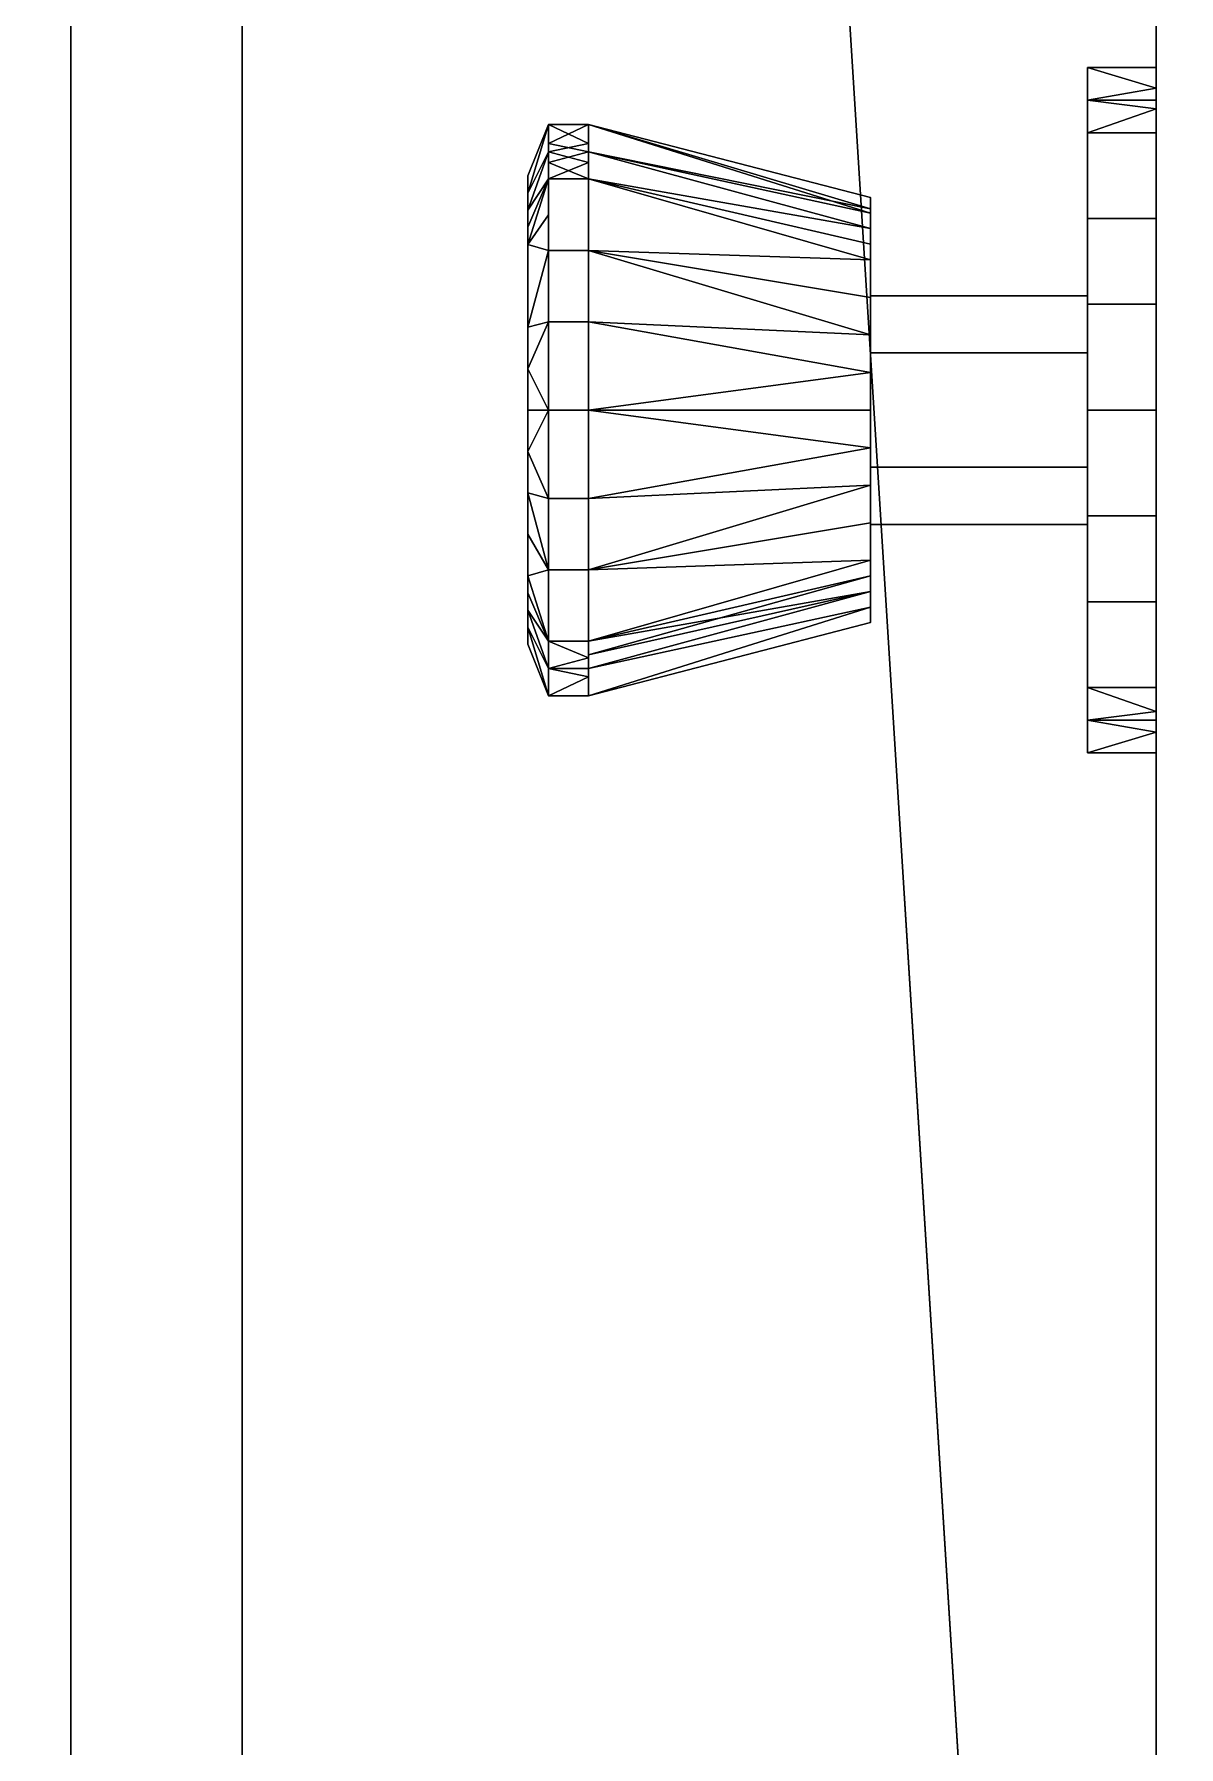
# Model space of a CAD drawing. Header units: millimetres. Extents: x -58504 to -31854, y -45142 to -12667.
# Drawn here: x -39832 to -39731.8, y -25508.9 to -25359 of the extents above; entities that cross this region are included whole.
import ezdxf

# ---------------------------------------------------------------- set-up
doc = ezdxf.new("R2010")
doc.units = ezdxf.units.MM
for name, color, linetype, lineweight in [('Doors', 7, 'Continuous', 9), ('Floors', 7, 'Continuous', 9), ('Frame_Mullion', 7, 'Continuous', 9), ('Walls', 7, 'Continuous', 9), ('五金器具', 7, 'Continuous', 9)]:
    doc.layers.add(name, color=color, linetype=linetype, lineweight=lineweight)

# ---------------------------------------------------------------- blocks, each defined once
blk = doc.blocks.new('雙開-矩形- _1_ - 180 x 210 cm-433646-_3D_')
at = {"layer": 'Frame_Mullion', "color": 8}
mesh = blk.add_polyface(dxfattribs=at)
corners = [(900, 60, 2100), (-900, 60, 2100), (-900, -60, 2100), (900, -60, 2100)]
mesh.append_faces([[corners[k] for k in face] for face in [(0, 1, 2, 3)]], dxfattribs={"color": 8})
mesh = blk.add_polyface(dxfattribs=at)
corners = [(850, 20, 2050), (-850, 20, 2050), (-850, 60, 2050), (850, 60, 2050)]
mesh.append_faces([[corners[k] for k in face] for face in [(0, 1, 2, 3)]], dxfattribs={"color": 8})
mesh = blk.add_polyface(dxfattribs=at)
corners = [(850, 20), (830, 20), (830, 20, 2030), (-830, 20, 2030), (-830, 20), (-850, 20), (-850, 20, 2050), (850, 20, 2050)]
mesh.append_faces([[corners[k] for k in face] for face in [(2, 3, 6, 7)]], dxfattribs={"vtx1": -1, "vtx3": -1, "color": 8})
mesh.append_faces([[corners[k] for k in face] for face in [(0, 1, 2, 7)]], dxfattribs={"vtx2": -1, "color": 8})
mesh.append_faces([[corners[k] for k in face] for face in [(3, 4, 5, 6)]], dxfattribs={"vtx3": -1, "color": 8})
mesh = blk.add_polyface(dxfattribs=at)
corners = [(830, -60, 2030), (-830, -60, 2030), (-830, 20, 2030), (830, 20, 2030)]
mesh.append_faces([[corners[k] for k in face] for face in [(0, 1, 2, 3)]], dxfattribs={"color": 8})
mesh = blk.add_polyface(dxfattribs=at)
corners = [(830, -60), (900, -60), (900, -60, 2100), (-900, -60, 2100), (-900, -60), (-830, -60), (-830, -60, 2030), (830, -60, 2030)]
mesh.append_faces([[corners[k] for k in face] for face in [(6, 7, 2, 3)]], dxfattribs={"vtx1": -1, "vtx3": -1, "color": 8})
mesh.append_faces([[corners[k] for k in face] for face in [(4, 5, 6, 3)]], dxfattribs={"vtx2": -1, "color": 8})
mesh.append_faces([[corners[k] for k in face] for face in [(7, 0, 1, 2)]], dxfattribs={"vtx3": -1, "color": 8})
at = {"layer": '五金器具'}
mesh = blk.add_polyface(dxfattribs=at)
corners = [(-45, 14, 1000), (-50.73, 14, 982.37), (-65.73, 14, 971.47), (-84.27, 14, 971.47), (-99.27, 14, 982.37), (-105, 14, 1000), (-105, 20, 1000), (-99.27, 20, 982.37), (-84.27, 20, 971.47), (-65.73, 20, 971.47), (-50.73, 20, 982.37), (-45, 20, 1000), (-91.77, 14, 976.92), (-91.77, 20, 976.92), (-102.14, 20, 991.18), (-102.14, 14, 991.18), (-75, 14, 971.47), (-75, 20, 971.47), (-48.63, 20, 988.82), (-47.86, 14, 991.18), (-58.23, 20, 976.92), (-58.23, 14, 976.92), (-46.82, 20, 994.41)]
mesh.append_faces([[corners[k] for k in face] for face in [(1, 18, 19), (19, 22, 0), (18, 1, 10)]], dxfattribs={"vtx0": -1, "vtx1": -1})
mesh.append_faces([[corners[k] for k in face] for face in [(19, 18, 22)]], dxfattribs={"vtx0": -1, "vtx2": -1})
mesh.append_faces([[corners[k] for k in face] for face in [(6, 14, 15, 5)]], dxfattribs={"vtx1": -1})
mesh.append_faces([[corners[k] for k in face] for face in [(12, 4, 7, 13), (13, 8, 3, 12), (4, 15, 14, 7), (16, 3, 8, 17), (2, 16, 17, 9), (21, 2, 9, 20), (1, 21, 20, 10)]], dxfattribs={"vtx1": -1, "vtx3": -1})
mesh.append_faces([[corners[k] for k in face] for face in [(22, 11, 0)]], dxfattribs={"vtx2": -1})
mesh = blk.add_polyface(dxfattribs=at)
corners = [(-105, 14, 1000), (-99.27, 14, 1017.63), (-84.27, 14, 1028.53), (-65.73, 14, 1028.53), (-50.73, 14, 1017.63), (-45, 14, 1000), (-45, 20, 1000), (-50.73, 20, 1017.63), (-65.73, 20, 1028.53), (-84.27, 20, 1028.53), (-99.27, 20, 1017.63), (-105, 20, 1000), (-58.23, 14, 1023.08), (-58.23, 20, 1023.08), (-47.86, 20, 1008.82), (-47.86, 14, 1008.82), (-75, 14, 1028.53), (-75, 20, 1028.53), (-101.37, 20, 1011.18), (-102.14, 14, 1008.82), (-91.77, 20, 1023.08), (-91.77, 14, 1023.08), (-103.18, 20, 1005.59)]
mesh.append_faces([[corners[k] for k in face] for face in [(1, 18, 19), (19, 22, 0), (18, 1, 10)]], dxfattribs={"vtx0": -1, "vtx1": -1})
mesh.append_faces([[corners[k] for k in face] for face in [(19, 18, 22)]], dxfattribs={"vtx0": -1, "vtx2": -1})
mesh.append_faces([[corners[k] for k in face] for face in [(6, 14, 15, 5)]], dxfattribs={"vtx1": -1})
mesh.append_faces([[corners[k] for k in face] for face in [(14, 7, 4, 15), (13, 8, 3, 12), (7, 13, 12, 4), (16, 3, 8, 17), (2, 16, 17, 9), (21, 2, 9, 20), (1, 21, 20, 10)]], dxfattribs={"vtx1": -1, "vtx3": -1})
mesh.append_faces([[corners[k] for k in face] for face in [(22, 11, 0)]], dxfattribs={"vtx2": -1})
mesh = blk.add_polyface(dxfattribs=at)
corners = [(-45, 20, 1000), (-50.73, 20, 982.37), (-65.73, 20, 971.47), (-84.27, 20, 971.47), (-99.27, 20, 982.37), (-105, 20, 1000), (-75, 20, 1000)]
mesh.append_faces([[corners[k] for k in face] for face in [(1, 2, 6, 0)]], dxfattribs={"vtx1": -1})
mesh.append_faces([[corners[k] for k in face] for face in [(2, 3, 6)]], dxfattribs={"vtx1": -1, "vtx2": -1})
mesh.append_faces([[corners[k] for k in face] for face in [(4, 5, 6, 3)]], dxfattribs={"vtx2": -1})
mesh = blk.add_polyface(dxfattribs=at)
corners = [(-105, 20, 1000), (-99.27, 20, 1017.63), (-84.27, 20, 1028.53), (-65.73, 20, 1028.53), (-50.73, 20, 1017.63), (-45, 20, 1000), (-75, 20, 1000)]
mesh.append_faces([[corners[k] for k in face] for face in [(3, 6, 2)]], dxfattribs={"vtx0": -1, "vtx1": -1})
mesh.append_faces([[corners[k] for k in face] for face in [(1, 2, 6, 0)]], dxfattribs={"vtx1": -1})
mesh.append_faces([[corners[k] for k in face] for face in [(4, 5, 6, 3)]], dxfattribs={"vtx2": -1})
mesh = blk.add_polyface(dxfattribs=at)
corners = [(-65, 14, 1000), (-70, 14, 991.34), (-80, 14, 991.34), (-85, 14, 1000), (-105, 14, 1000), (-99.27, 14, 982.37), (-84.27, 14, 971.47), (-65.73, 14, 971.47), (-50.73, 14, 982.37), (-45, 14, 1000)]
mesh.append_faces([[corners[k] for k in face] for face in [(1, 7, 8, 0)]], dxfattribs={"vtx0": -1, "vtx2": -1})
mesh.append_faces([[corners[k] for k in face] for face in [(9, 0, 8)]], dxfattribs={"vtx1": -1})
mesh.append_faces([[corners[k] for k in face] for face in [(6, 7, 1, 2), (5, 6, 2, 3)]], dxfattribs={"vtx1": -1, "vtx3": -1})
mesh.append_faces([[corners[k] for k in face] for face in [(3, 4, 5)]], dxfattribs={"vtx2": -1})
mesh = blk.add_polyface(dxfattribs=at)
corners = [(-85, 14, 1000), (-80, 14, 1008.66), (-70, 14, 1008.66), (-65, 14, 1000), (-45, 14, 1000), (-50.73, 14, 1017.63), (-65.73, 14, 1028.53), (-84.27, 14, 1028.53), (-99.27, 14, 1017.63), (-105, 14, 1000)]
mesh.append_faces([[corners[k] for k in face] for face in [(0, 8, 9)]], dxfattribs={"vtx0": -1})
mesh.append_faces([[corners[k] for k in face] for face in [(1, 7, 8, 0), (7, 1, 2)]], dxfattribs={"vtx0": -1, "vtx2": -1})
mesh.append_faces([[corners[k] for k in face] for face in [(2, 5, 6, 7)]], dxfattribs={"vtx0": -1, "vtx3": -1})
mesh.append_faces([[corners[k] for k in face] for face in [(3, 4, 5, 2)]], dxfattribs={"vtx2": -1})
mesh = blk.add_polyface(dxfattribs=at)
corners = [(-65, -5, 1000), (-70, -5, 991.34), (-80, -5, 991.34), (-85, -5, 1000), (-85, 14, 1000), (-80, 14, 991.34), (-70, 14, 991.34), (-65, 14, 1000)]
mesh.append_faces([[corners[k] for k in face] for face in [(4, 5, 2, 3)]], dxfattribs={"vtx1": -1})
mesh.append_faces([[corners[k] for k in face] for face in [(1, 2, 5, 6)]], dxfattribs={"vtx1": -1, "vtx3": -1})
mesh.append_faces([[corners[k] for k in face] for face in [(6, 7, 0, 1)]], dxfattribs={"vtx3": -1})
mesh = blk.add_polyface(dxfattribs=at)
corners = [(-85, -5, 1000), (-80, -5, 1008.66), (-70, -5, 1008.66), (-65, -5, 1000), (-65, 14, 1000), (-70, 14, 1008.66), (-80, 14, 1008.66), (-85, 14, 1000)]
mesh.append_faces([[corners[k] for k in face] for face in [(4, 5, 2, 3)]], dxfattribs={"vtx1": -1})
mesh.append_faces([[corners[k] for k in face] for face in [(1, 2, 5, 6)]], dxfattribs={"vtx1": -1, "vtx3": -1})
mesh.append_faces([[corners[k] for k in face] for face in [(6, 7, 0, 1)]], dxfattribs={"vtx3": -1})
mesh = blk.add_polyface(dxfattribs=at)
corners = [(-50, -29.7, 1000), (-54.77, -29.7, 985.31), (-67.27, -29.7, 976.22), (-82.73, -29.7, 976.22), (-95.23, -29.7, 985.31), (-100, -29.7, 1000), (-93.6, -5, 1000), (-88.15, -5, 986.85), (-75, -5, 981.4), (-61.85, -5, 986.85), (-56.4, -5, 1000), (-81.58, -5, 984.12), (-68.42, -5, 984.12), (-90.88, -5, 993.42), (-59.12, -5, 993.42), (-88.98, -29.7, 980.76), (-61.02, -29.7, 980.76), (-71.71, -5, 982.76), (-75, -29.7, 976.22), (-78.29, -5, 982.76), (-89.51, -5, 990.14), (-97.61, -29.7, 992.65), (-52.39, -29.7, 992.65), (-57.76, -5, 996.71), (-53.58, -29.7, 988.98), (-84.86, -5, 985.49), (-65.14, -5, 985.49), (-92.24, -5, 996.71), (-60.49, -5, 990.14)]
mesh.append_faces([[corners[k] for k in face] for face in [(27, 5, 6), (0, 23, 10)]], dxfattribs={"vtx0": -1})
mesh.append_faces([[corners[k] for k in face] for face in [(18, 17, 2), (5, 27, 21), (3, 19, 18), (17, 18, 8), (1, 28, 24)]], dxfattribs={"vtx0": -1, "vtx1": -1})
mesh.append_faces([[corners[k] for k in face] for face in [(1, 9, 28), (14, 22, 24), (15, 25, 11), (18, 19, 8), (9, 1, 16), (11, 3, 15), (16, 12, 26), (3, 11, 19), (13, 4, 21), (15, 7, 25), (12, 16, 2)]], dxfattribs={"vtx0": -1, "vtx2": -1})
mesh.append_faces([[corners[k] for k in face] for face in [(15, 4, 7), (20, 7, 4, 13), (0, 22, 23), (17, 12, 2), (14, 23, 22), (28, 14, 24), (26, 9, 16), (27, 13, 21)]], dxfattribs={"vtx1": -1, "vtx2": -1})
mesh = blk.add_polyface(dxfattribs=at)
corners = [(-100, -29.7, 1000), (-95.23, -29.7, 1014.69), (-82.73, -29.7, 1023.78), (-67.27, -29.7, 1023.78), (-54.77, -29.7, 1014.69), (-50, -29.7, 1000), (-56.4, -5, 1000), (-61.85, -5, 1013.15), (-75, -5, 1018.6), (-88.15, -5, 1013.15), (-93.6, -5, 1000), (-68.42, -5, 1015.88), (-81.58, -5, 1015.88), (-59.12, -5, 1006.58), (-90.88, -5, 1006.58), (-61.02, -29.7, 1019.24), (-88.98, -29.7, 1019.24), (-75, -29.7, 1023.78), (-71.71, -5, 1017.24), (-78.29, -5, 1017.24), (-60.49, -5, 1009.86), (-52.39, -29.7, 1007.35), (-92.63, -5, 1002.33), (-97.61, -29.7, 1007.35), (-89.51, -5, 1009.86), (-65.14, -5, 1014.51), (-84.86, -5, 1014.51), (-57.76, -5, 1003.29)]
mesh.append_faces([[corners[k] for k in face] for face in [(27, 5, 6)]], dxfattribs={"vtx0": -1})
mesh.append_faces([[corners[k] for k in face] for face in [(5, 27, 21), (23, 22, 0), (17, 19, 2), (22, 23, 14), (19, 17, 8), (3, 18, 17)]], dxfattribs={"vtx0": -1, "vtx1": -1})
mesh.append_faces([[corners[k] for k in face] for face in [(15, 25, 11), (4, 13, 20), (17, 18, 8), (11, 3, 15), (9, 1, 16), (16, 12, 26), (13, 4, 21), (3, 11, 18), (1, 9, 24), (15, 7, 25), (12, 16, 2)]], dxfattribs={"vtx0": -1, "vtx2": -1})
mesh.append_faces([[corners[k] for k in face] for face in [(24, 14, 1), (15, 4, 7), (20, 7, 4), (19, 12, 2), (23, 1, 14), (26, 9, 16), (27, 13, 21)]], dxfattribs={"vtx1": -1, "vtx2": -1})
mesh.append_faces([[corners[k] for k in face] for face in [(22, 10, 0)]], dxfattribs={"vtx2": -1})
mesh = blk.add_polyface(dxfattribs=at)
corners = [(-56.4, -5, 1000), (-61.85, -5, 986.85), (-75, -5, 981.4), (-88.15, -5, 986.85), (-93.6, -5, 1000), (-85, -5, 1000), (-80, -5, 991.34), (-70, -5, 991.34), (-65, -5, 1000)]
mesh.append_faces([[corners[k] for k in face] for face in [(3, 6, 2)]], dxfattribs={"vtx0": -1, "vtx1": -1})
mesh.append_faces([[corners[k] for k in face] for face in [(7, 1, 2, 6)]], dxfattribs={"vtx0": -1, "vtx2": -1})
mesh.append_faces([[corners[k] for k in face] for face in [(8, 0, 1, 7)]], dxfattribs={"vtx2": -1})
mesh.append_faces([[corners[k] for k in face] for face in [(3, 4, 5, 6)]], dxfattribs={"vtx3": -1})
mesh = blk.add_polyface(dxfattribs=at)
corners = [(-93.6, -5, 1000), (-88.15, -5, 1013.15), (-75, -5, 1018.6), (-61.85, -5, 1013.15), (-56.4, -5, 1000), (-65, -5, 1000), (-70, -5, 1008.66), (-80, -5, 1008.66), (-85, -5, 1000)]
mesh.append_faces([[corners[k] for k in face] for face in [(3, 5, 6, 2)]], dxfattribs={"vtx0": -1, "vtx2": -1})
mesh.append_faces([[corners[k] for k in face] for face in [(0, 1, 8)]], dxfattribs={"vtx1": -1})
mesh.append_faces([[corners[k] for k in face] for face in [(6, 7, 2)]], dxfattribs={"vtx1": -1, "vtx2": -1})
mesh.append_faces([[corners[k] for k in face] for face in [(1, 2, 7, 8)]], dxfattribs={"vtx1": -1, "vtx3": -1})
mesh.append_faces([[corners[k] for k in face] for face in [(3, 4, 5)]], dxfattribs={"vtx2": -1})
mesh = blk.add_polyface(dxfattribs=at)
corners = [(-50, -33.2, 1000), (-54.77, -33.2, 985.31), (-67.27, -33.2, 976.22), (-82.73, -33.2, 976.22), (-95.23, -33.2, 985.31), (-100, -33.2, 1000), (-100, -29.7, 1000), (-95.23, -29.7, 985.31), (-82.73, -29.7, 976.22), (-67.27, -29.7, 976.22), (-54.77, -29.7, 985.31), (-50, -29.7, 1000), (-96.68, -33.2, 989.79), (-97.61, -29.7, 992.65), (-88.98, -29.7, 980.76), (-88.98, -33.2, 980.76), (-75, -33.2, 976.22), (-75, -29.7, 976.22), (-61.02, -29.7, 980.76), (-61.02, -33.2, 980.76), (-53.32, -29.7, 989.79), (-52.39, -33.2, 992.65), (-98.34, -33.2, 994.9), (-51.66, -29.7, 994.9)]
mesh.append_faces([[corners[k] for k in face] for face in [(7, 12, 13), (21, 23, 0), (1, 20, 21), (20, 1, 10)]], dxfattribs={"vtx0": -1, "vtx1": -1})
mesh.append_faces([[corners[k] for k in face] for face in [(13, 12, 22), (21, 20, 23), (7, 4, 12)]], dxfattribs={"vtx0": -1, "vtx2": -1})
mesh.append_faces([[corners[k] for k in face] for face in [(6, 13, 22)]], dxfattribs={"vtx1": -1, "vtx2": -1})
mesh.append_faces([[corners[k] for k in face] for face in [(15, 4, 7, 14), (14, 8, 3, 15), (17, 9, 2, 16), (19, 2, 9, 18), (18, 10, 1, 19), (16, 3, 8, 17)]], dxfattribs={"vtx1": -1, "vtx3": -1})
mesh.append_faces([[corners[k] for k in face] for face in [(22, 5, 6), (23, 11, 0)]], dxfattribs={"vtx2": -1})
mesh = blk.add_polyface(dxfattribs=at)
corners = [(-100, -33.2, 1000), (-95.23, -33.2, 1014.69), (-82.73, -33.2, 1023.78), (-67.27, -33.2, 1023.78), (-54.77, -33.2, 1014.69), (-50, -33.2, 1000), (-50, -29.7, 1000), (-54.77, -29.7, 1014.69), (-67.27, -29.7, 1023.78), (-82.73, -29.7, 1023.78), (-95.23, -29.7, 1014.69), (-100, -29.7, 1000), (-61.02, -33.2, 1019.24), (-61.02, -29.7, 1019.24), (-52.39, -29.7, 1007.35), (-52.39, -33.2, 1007.35), (-75, -33.2, 1023.78), (-75, -29.7, 1023.78), (-96.68, -29.7, 1010.21), (-97.61, -33.2, 1007.35), (-88.98, -29.7, 1019.24), (-88.98, -33.2, 1019.24), (-98.34, -29.7, 1005.1)]
mesh.append_faces([[corners[k] for k in face] for face in [(1, 18, 19), (19, 22, 0), (18, 1, 10)]], dxfattribs={"vtx0": -1, "vtx1": -1})
mesh.append_faces([[corners[k] for k in face] for face in [(19, 18, 22)]], dxfattribs={"vtx0": -1, "vtx2": -1})
mesh.append_faces([[corners[k] for k in face] for face in [(6, 14, 15, 5)]], dxfattribs={"vtx1": -1})
mesh.append_faces([[corners[k] for k in face] for face in [(12, 4, 7, 13), (13, 8, 3, 12), (4, 15, 14, 7), (16, 3, 8, 17), (2, 16, 17, 9), (21, 2, 9, 20), (1, 21, 20, 10)]], dxfattribs={"vtx1": -1, "vtx3": -1})
mesh.append_faces([[corners[k] for k in face] for face in [(22, 11, 0)]], dxfattribs={"vtx2": -1})
mesh = blk.add_polyface(dxfattribs=at)
corners = [(-54.5, -35, 1000), (-60.5, -35, 985.5), (-75, -35, 979.5), (-89.5, -35, 985.5), (-95.5, -35, 1000), (-100, -33.2, 1000), (-95.23, -33.2, 985.31), (-82.73, -33.2, 976.22), (-67.27, -33.2, 976.22), (-54.77, -33.2, 985.31), (-50, -33.2, 1000), (-67.75, -35, 982.5), (-82.25, -35, 982.5), (-92.5, -35, 992.75), (-97.61, -33.2, 992.65), (-57.5, -35, 992.75), (-52.39, -33.2, 992.65), (-88.98, -33.2, 980.76), (-61.02, -33.2, 980.76), (-78.62, -35, 981), (-75, -33.2, 976.22), (-71.38, -35, 981), (-91, -35, 989.13), (-94, -35, 996.38), (-59, -35, 989.13), (-56, -35, 996.38), (-85.87, -35, 984), (-57.9, -33.2, 983.03), (-64.13, -35, 984)]
mesh.append_faces([[corners[k] for k in face] for face in [(25, 10, 0)]], dxfattribs={"vtx0": -1})
mesh.append_faces([[corners[k] for k in face] for face in [(1, 9, 24), (20, 19, 7), (8, 21, 20), (2, 20, 21), (10, 25, 16), (19, 20, 2)]], dxfattribs={"vtx0": -1, "vtx1": -1})
mesh.append_faces([[corners[k] for k in face] for face in [(8, 11, 21), (23, 5, 14), (11, 8, 18), (3, 6, 17), (12, 17, 7), (9, 15, 24), (6, 3, 22), (14, 13, 23), (15, 9, 16), (18, 1, 28)]], dxfattribs={"vtx0": -1, "vtx2": -1})
mesh.append_faces([[corners[k] for k in face] for face in [(17, 12, 26, 3), (1, 18, 27, 9)]], dxfattribs={"vtx0": -1, "vtx3": -1})
mesh.append_faces([[corners[k] for k in face] for face in [(14, 6, 13), (19, 12, 7), (22, 13, 6), (28, 11, 18), (25, 15, 16)]], dxfattribs={"vtx1": -1, "vtx2": -1})
mesh.append_faces([[corners[k] for k in face] for face in [(23, 4, 5)]], dxfattribs={"vtx2": -1})
mesh = blk.add_polyface(dxfattribs=at)
corners = [(-95.5, -35, 1000), (-89.5, -35, 1014.5), (-75, -35, 1020.5), (-60.5, -35, 1014.5), (-54.5, -35, 1000), (-50, -33.2, 1000), (-54.77, -33.2, 1014.69), (-67.27, -33.2, 1023.78), (-82.73, -33.2, 1023.78), (-95.23, -33.2, 1014.69), (-100, -33.2, 1000), (-82.25, -35, 1017.5), (-67.75, -35, 1017.5), (-57.5, -35, 1007.25), (-52.39, -33.2, 1007.35), (-92.5, -35, 1007.25), (-97.61, -33.2, 1007.35), (-61.02, -33.2, 1019.24), (-88.98, -33.2, 1019.24), (-71.38, -35, 1019), (-75, -33.2, 1023.78), (-78.62, -35, 1019), (-59, -35, 1010.87), (-56, -35, 1003.62), (-91, -35, 1010.87), (-94, -35, 1003.62), (-64.13, -35, 1016), (-92.1, -33.2, 1016.97), (-85.87, -35, 1016)]
mesh.append_faces([[corners[k] for k in face] for face in [(25, 10, 0)]], dxfattribs={"vtx0": -1})
mesh.append_faces([[corners[k] for k in face] for face in [(1, 9, 24), (20, 19, 7), (8, 21, 20), (2, 20, 21), (10, 25, 16), (19, 20, 2)]], dxfattribs={"vtx0": -1, "vtx1": -1})
mesh.append_faces([[corners[k] for k in face] for face in [(8, 11, 21), (23, 5, 14), (17, 12, 26), (1, 18, 27), (11, 8, 18), (3, 6, 17), (12, 17, 7), (9, 15, 24), (1, 27, 9), (6, 3, 22), (14, 13, 23), (15, 9, 16)]], dxfattribs={"vtx0": -1, "vtx2": -1})
mesh.append_faces([[corners[k] for k in face] for face in [(14, 6, 13), (19, 12, 7), (22, 13, 6), (28, 11, 18, 1), (25, 15, 16), (26, 3, 17)]], dxfattribs={"vtx1": -1, "vtx2": -1})
mesh.append_faces([[corners[k] for k in face] for face in [(23, 4, 5)]], dxfattribs={"vtx2": -1})
mesh = blk.add_polyface(dxfattribs=at)
corners = [(-75, -35, 1000), (-95.5, -35, 1000), (-89.5, -35, 985.5), (-75, -35, 979.5), (-60.5, -35, 985.5), (-54.5, -35, 1000)]
mesh.append_faces([[corners[k] for k in face] for face in [(2, 3, 0, 1)]], dxfattribs={"vtx1": -1})
mesh.append_faces([[corners[k] for k in face] for face in [(4, 5, 0, 3)]], dxfattribs={"vtx2": -1})
mesh = blk.add_polyface(dxfattribs=at)
corners = [(-75, -35, 1000), (-54.5, -35, 1000), (-60.5, -35, 1014.5), (-75, -35, 1020.5), (-89.5, -35, 1014.5), (-95.5, -35, 1000)]
mesh.append_faces([[corners[k] for k in face] for face in [(4, 5, 0, 3)]], dxfattribs={"vtx2": -1})
mesh.append_faces([[corners[k] for k in face] for face in [(0, 1, 2, 3)]], dxfattribs={"vtx3": -1})

msp = doc.modelspace()

# ---------------------------------------------------------------- block references
at = {"layer": 'Doors', "color": 8, "rotation": 270}
msp.add_blockref('雙開-矩形- _1_ - 180 x 210 cm-433646-_3D_', (-39753.81, -25466.86, 11000), dxfattribs=at)

# ---------------------------------------------------------------- meshes
at = {"layer": 'Floors', "color": 9}
mesh = msp.add_polyface(dxfattribs=at)
corners = [(-42028.81, -14316.86, 10820), (-42028.81, -12666.86, 10820), (-38828.81, -12666.86, 10820), (-38828.81, -14316.86, 10820), (-33278.81, -14316.86, 10820), (-33278.81, -21316.86, 10820), (-32828.81, -21316.86, 10820), (-32828.81, -31066.86, 10820), (-33278.81, -31066.86, 10820), (-33278.81, -33116.86, 10820), (-31853.81, -33116.86, 10820), (-31853.81, -36466.86, 10820), (-33278.81, -36466.86, 10820), (-33278.81, -43716.86, 10820), (-35428.81, -43716.86, 10820), (-35428.81, -45141.86, 10820), (-38778.81, -45141.86, 10820), (-38778.81, -43716.86, 10820), (-42303.81, -43716.86, 10820), (-42303.81, -45141.86, 10820), (-45653.81, -45141.86, 10820), (-45653.81, -43716.86, 10820), (-49578.81, -43716.86, 10820), (-49578.81, -45141.86, 10820), (-52928.81, -45141.86, 10820), (-52928.81, -43766.86, 10820), (-57078.81, -43766.86, 10820), (-57078.81, -36466.86, 10820), (-58503.82, -36466.86, 10820), (-58503.82, -33116.86, 10820), (-57128.82, -33116.86, 10820), (-57128.82, -29916.86, 10820), (-49328.81, -29916.86, 10820), (-49328.81, -29141.86, 10820), (-50703.81, -29141.86, 10820), (-50703.81, -22316.86, 10820), (-49928.8, -22316.86, 10820), (-49928.8, -21466.86, 10820), (-50703.81, -21466.86, 10820), (-50703.81, -18116.86, 10820), (-49328.81, -18116.86, 10820), (-49328.81, -14316.86, 10820), (-38978.81, -22666.86, 10820), (-39228.81, -22666.86, 10820), (-39228.81, -24116.86, 10820), (-38978.81, -24116.86, 10820), (-33828.81, -24116.86, 10820), (-33828.81, -21916.86, 10820), (-38828.81, -21916.86, 10820), (-38828.81, -24116.86, 10820), (-34578.81, -26766.86, 10820), (-38878.81, -26766.86, 10820), (-38878.81, -27206.86, 10820), (-34578.81, -27206.86, 10820), (-38878.81, -27356.86, 10820), (-38878.81, -30316.86, 10820), (-34988.81, -30316.86, 10820), (-34988.81, -28936.86, 10820), (-34728.81, -28936.86, 10820), (-34728.81, -27356.86, 10820), (-41978.81, -25141.86, 10820), (-42328.81, -25141.86, 10820), (-42328.81, -26791.86, 10820), (-41978.81, -26791.86, 10820), (-42028.81, -31316.86, 10820), (-42028.81, -30591.86, 10820), (-43728.81, -30591.86, 10820), (-43728.81, -31316.86, 10820), (-43878.81, -31926.86, 10820), (-43878.81, -30591.86, 10820), (-44378.81, -30591.86, 10820), (-44378.81, -31926.86, 10820), (-46428.81, -33441.86, 10820), (-47428.81, -33441.86, 10820), (-47428.81, -34116.86, 10820), (-46428.81, -34116.86, 10820), (-45328.81, -33441.86, 10820), (-46328.81, -33441.86, 10820), (-46328.81, -34116.86, 10820), (-45328.81, -34116.86, 10820), (-49028.81, -30591.86, 10820), (-49028.81, -33291.86, 10820), (-45908.81, -33291.86, 10820), (-45908.81, -30591.86, 10820), (-39228.81, -26816.86, 10820), (-39228.81, -29916.86, 10820), (-39028.81, -29916.86, 10820), (-39028.81, -26816.86, 10820), (-46353.81, -36916.36, 10820), (-46653.81, -36916.36, 10820), (-46653.81, -37166.86, 10820), (-46353.81, -37166.86, 10820), (-56178.81, -38966.86, 10820), (-56928.81, -38966.86, 10820), (-56928.81, -39266.86, 10820), (-56178.81, -39266.86, 10820), (-52628.81, -36916.86, 10820), (-53378.81, -36916.86, 10820), (-53378.81, -37066.86, 10820), (-52628.81, -37066.86, 10820), (-49928.81, -31066.86, 10820), (-49928.81, -31466.86, 10820), (-49728.81, -31466.86, 10820), (-49728.81, -31066.86, 10820), (-51278.81, -35816.86, 10820), (-51578.81, -35816.86, 10820), (-51578.81, -36316.86, 10820), (-51278.81, -36316.86, 10820), (-46803.81, -39566.86, 10820), (-47103.81, -39566.86, 10820), (-47103.81, -40066.86, 10820), (-46803.81, -40066.86, 10820), (-36948.81, -36916.86, 10820), (-37248.81, -36916.86, 10820), (-37248.81, -37266.86, 10820), (-36948.81, -37266.86, 10820), (-34078.81, -39626.86, 10820), (-33778.81, -39626.86, 10820), (-33778.81, -39326.86, 10820), (-34078.81, -39326.86, 10820), (-36988.81, -30916.86, 10820), (-37288.81, -30916.86, 10820), (-37288.81, -31266.86, 10820), (-36988.81, -31266.86, 10820), (-44528.81, -14466.86, 10820), (-44828.81, -14466.86, 10820), (-44828.81, -15216.86, 10820), (-44528.81, -15216.86, 10820), (-41078.81, -19666.86, 10820), (-41878.81, -19666.86, 10820), (-41878.81, -19966.86, 10820), (-41078.81, -19966.86, 10820)]
mesh.append_faces([[corners[k] for k in face] for face in [(30, 27, 28, 29), (3, 0, 1, 2)]], dxfattribs={"vtx0": -1, "color": 9})
mesh.append_faces([[corners[k] for k in face] for face in [(111, 21, 110), (106, 96, 105), (82, 73, 81), (32, 100, 31), (101, 31, 100), (44, 60, 43)]], dxfattribs={"vtx0": -1, "vtx1": -1, "color": 9})
mesh.append_faces([[corners[k] for k in face] for face in [(109, 107, 90, 108), (74, 104, 81, 73), (79, 68, 64), (62, 83, 33, 61), (66, 69, 62, 65), (130, 61, 36), (52, 54, 87, 51)]], dxfattribs={"vtx0": -1, "vtx1": -1, "vtx2": -1, "color": 9})
mesh.append_faces([[corners[k] for k in face] for face in [(17, 114, 116, 14), (9, 12, 112, 123), (64, 122, 113, 79), (44, 51, 84, 60)]], dxfattribs={"vtx0": -1, "vtx1": -1, "vtx2": -1, "vtx3": -1, "color": 9})
mesh.append_faces([[corners[k] for k in face] for face in [(27, 98, 92, 93), (82, 77, 72, 73), (71, 76, 82, 83), (32, 80, 103, 100), (40, 126, 129, 130)]], dxfattribs={"vtx0": -1, "vtx1": -1, "vtx3": -1, "color": 9})
mesh.append_faces([[corners[k] for k in face] for face in [(95, 25, 26, 94), (94, 26, 27, 93), (115, 119, 116, 114), (72, 77, 78, 75), (68, 79, 76, 71), (12, 115, 112), (68, 67, 64), (123, 112, 113, 122), (33, 83, 80, 32), (83, 70, 71), (69, 66, 67, 68), (126, 40, 41, 125), (0, 124, 125, 41), (58, 7, 8), (51, 87, 84), (42, 48, 49, 45)]], dxfattribs={"vtx0": -1, "vtx2": -1, "color": 9})
mesh.append_faces([[corners[k] for k in face] for face in [(25, 98, 99, 22), (110, 21, 22, 99), (108, 90, 91, 18), (105, 96, 97, 30), (81, 104, 105, 101), (114, 17, 18, 91), (12, 118, 119, 115), (88, 78, 79, 113), (62, 69, 70, 83), (65, 62, 63, 85), (130, 36, 37, 40), (48, 131, 128, 3), (55, 121, 122, 64), (7, 53, 50, 46), (51, 44, 45, 49), (48, 42, 43, 131)]], dxfattribs={"vtx0": -1, "vtx2": -1, "vtx3": -1, "color": 9})
mesh.append_faces([[corners[k] for k in face] for face in [(16, 17, 14, 15), (35, 36, 34), (57, 58, 56)]], dxfattribs={"vtx1": -1, "color": 9})
mesh.append_faces([[corners[k] for k in face] for face in [(101, 102, 81), (76, 77, 82), (126, 127, 129), (130, 131, 43), (85, 86, 55)]], dxfattribs={"vtx1": -1, "vtx2": -1, "color": 9})
mesh.append_faces([[corners[k] for k in face] for face in [(95, 92, 98, 25), (109, 110, 99, 107), (111, 108, 18, 21), (97, 98, 27, 30), (30, 31, 101, 105), (74, 75, 89, 104), (88, 89, 75, 78), (33, 34, 36, 61), (60, 61, 130, 43), (64, 65, 85, 55), (128, 129, 0, 3), (127, 124, 0, 129), (8, 9, 56, 58), (123, 120, 56, 9), (58, 59, 53, 7)]], dxfattribs={"vtx1": -1, "vtx2": -1, "vtx3": -1, "color": 9})
mesh.append_faces([[corners[k] for k in face] for face in [(106, 107, 99, 96), (107, 104, 89, 90), (80, 81, 102, 103), (12, 13, 117, 118), (116, 117, 13, 14), (113, 114, 91, 88), (63, 60, 84, 85), (120, 121, 55, 56), (54, 55, 86, 87), (59, 54, 52, 53), (50, 51, 49, 46), (46, 47, 6, 7), (47, 48, 5, 6)]], dxfattribs={"vtx1": -1, "vtx3": -1, "color": 9})
mesh.append_faces([[corners[k] for k in face] for face in [(23, 24, 25, 22), (10, 11, 12, 9)]], dxfattribs={"vtx2": -1, "color": 9})
mesh.append_faces([[corners[k] for k in face] for face in [(3, 4, 5, 48)]], dxfattribs={"vtx2": -1, "vtx3": -1, "color": 9})
mesh.append_faces([[corners[k] for k in face] for face in [(18, 19, 20, 21), (37, 38, 39, 40)]], dxfattribs={"vtx3": -1, "color": 9})
mesh = msp.add_polyface(dxfattribs=at)
corners = [(-42028.81, -14316.86, 11000), (-49328.81, -14316.86, 11000), (-49328.81, -18116.86, 11000), (-50703.81, -18116.86, 11000), (-50703.81, -21466.86, 11000), (-49928.8, -21466.86, 11000), (-49928.8, -22316.86, 11000), (-50703.81, -22316.86, 11000), (-50703.81, -29141.86, 11000), (-49328.81, -29141.86, 11000), (-49328.81, -29916.86, 11000), (-57128.82, -29916.86, 11000), (-57128.82, -33116.86, 11000), (-58503.82, -33116.86, 11000), (-58503.82, -36466.86, 11000), (-57078.81, -36466.86, 11000), (-57078.81, -43766.86, 11000), (-52928.81, -43766.86, 11000), (-52928.81, -45141.86, 11000), (-49578.81, -45141.86, 11000), (-49578.81, -43716.86, 11000), (-45653.81, -43716.86, 11000), (-45653.81, -45141.86, 11000), (-42303.81, -45141.86, 11000), (-42303.81, -43716.86, 11000), (-38778.81, -43716.86, 11000), (-38778.81, -45141.86, 11000), (-35428.81, -45141.86, 11000), (-35428.81, -43716.86, 11000), (-33278.81, -43716.86, 11000), (-33278.81, -36466.86, 11000), (-31853.81, -36466.86, 11000), (-31853.81, -33116.86, 11000), (-33278.81, -33116.86, 11000), (-33278.81, -31066.86, 11000), (-32828.81, -31066.86, 11000), (-32828.81, -21316.86, 11000), (-33278.81, -21316.86, 11000), (-33278.81, -14316.86, 11000), (-38828.81, -14316.86, 11000), (-38828.81, -12666.86, 11000), (-42028.81, -12666.86, 11000), (-38978.81, -22666.86, 11000), (-38978.81, -24116.86, 11000), (-39228.81, -24116.86, 11000), (-39228.81, -22666.86, 11000), (-33828.81, -24116.86, 11000), (-38828.81, -24116.86, 11000), (-38828.81, -21916.86, 11000), (-33828.81, -21916.86, 11000), (-34578.81, -26766.86, 11000), (-34578.81, -27206.86, 11000), (-38878.81, -27206.86, 11000), (-38878.81, -26766.86, 11000), (-38878.81, -27356.86, 11000), (-34728.81, -27356.86, 11000), (-34728.81, -28936.86, 11000), (-34988.81, -28936.86, 11000), (-34988.81, -30316.86, 11000), (-38878.81, -30316.86, 11000), (-41978.81, -25141.86, 11000), (-41978.81, -26791.86, 11000), (-42328.81, -26791.86, 11000), (-42328.81, -25141.86, 11000), (-42028.81, -31316.86, 11000), (-43728.81, -31316.86, 11000), (-43728.81, -30591.86, 11000), (-42028.81, -30591.86, 11000), (-43878.81, -31926.86, 11000), (-44378.81, -31926.86, 11000), (-44378.81, -30591.86, 11000), (-43878.81, -30591.86, 11000), (-46428.81, -33441.86, 11000), (-46428.81, -34116.86, 11000), (-47428.81, -34116.86, 11000), (-47428.81, -33441.86, 11000), (-45328.81, -33441.86, 11000), (-45328.81, -34116.86, 11000), (-46328.81, -34116.86, 11000), (-46328.81, -33441.86, 11000), (-49028.81, -30591.86, 11000), (-45908.81, -30591.86, 11000), (-45908.81, -33291.86, 11000), (-49028.81, -33291.86, 11000), (-39228.81, -26816.86, 11000), (-39028.81, -26816.86, 11000), (-39028.81, -29916.86, 11000), (-39228.81, -29916.86, 11000), (-46353.81, -36916.36, 11000), (-46353.81, -37166.86, 11000), (-46653.81, -37166.86, 11000), (-46653.81, -36916.36, 11000), (-56178.81, -38966.86, 11000), (-56178.81, -39266.86, 11000), (-56928.81, -39266.86, 11000), (-56928.81, -38966.86, 11000), (-52628.81, -36916.86, 11000), (-52628.81, -37066.86, 11000), (-53378.81, -37066.86, 11000), (-53378.81, -36916.86, 11000), (-49928.81, -31066.86, 11000), (-49728.81, -31066.86, 11000), (-49728.81, -31466.86, 11000), (-49928.81, -31466.86, 11000), (-51278.81, -35816.86, 11000), (-51278.81, -36316.86, 11000), (-51578.81, -36316.86, 11000), (-51578.81, -35816.86, 11000), (-46803.81, -39566.86, 11000), (-46803.81, -40066.86, 11000), (-47103.81, -40066.86, 11000), (-47103.81, -39566.86, 11000), (-36948.81, -36916.86, 11000), (-36948.81, -37266.86, 11000), (-37248.81, -37266.86, 11000), (-37248.81, -36916.86, 11000), (-34078.81, -39626.86, 11000), (-34078.81, -39326.86, 11000), (-33778.81, -39326.86, 11000), (-33778.81, -39626.86, 11000), (-36988.81, -30916.86, 11000), (-36988.81, -31266.86, 11000), (-37288.81, -31266.86, 11000), (-37288.81, -30916.86, 11000), (-44528.81, -14466.86, 11000), (-44528.81, -15216.86, 11000), (-44828.81, -15216.86, 11000), (-44828.81, -14466.86, 11000), (-41078.81, -19666.86, 11000), (-41078.81, -19966.86, 11000), (-41878.81, -19966.86, 11000), (-41878.81, -19666.86, 11000)]
mesh.append_faces([[corners[k] for k in face] for face in [(5, 2, 3, 4), (24, 21, 22, 23), (28, 25, 26, 27)]], dxfattribs={"vtx0": -1, "color": 9})
mesh.append_faces([[corners[k] for k in face] for face in [(75, 83, 74), (92, 15, 95), (65, 68, 64)]], dxfattribs={"vtx0": -1, "vtx1": -1, "color": 9})
mesh.append_faces([[corners[k] for k in face] for face in [(126, 2, 131, 125), (63, 6, 9, 62), (71, 66, 62, 70), (109, 21, 24)]], dxfattribs={"vtx0": -1, "vtx1": -1, "vtx2": -1, "color": 9})
mesh.append_faces([[corners[k] for k in face] for face in [(81, 70, 62, 9), (103, 12, 107, 83), (12, 15, 99, 107), (104, 91, 74, 83), (111, 90, 105, 97), (33, 121, 112, 30), (64, 77, 115, 122), (116, 114, 25, 28)]], dxfattribs={"vtx0": -1, "vtx1": -1, "vtx2": -1, "vtx3": -1, "color": 9})
mesh.append_faces([[corners[k] for k in face] for face in [(53, 47, 43, 44), (35, 46, 50, 51), (15, 92, 98, 99), (17, 20, 97, 98), (30, 113, 117, 118)]], dxfattribs={"vtx0": -1, "vtx1": -1, "vtx3": -1, "color": 9})
mesh.append_faces([[corners[k] for k in face] for face in [(2, 130, 131), (80, 101, 102, 83), (67, 61, 62, 66), (84, 60, 61, 87), (47, 53, 50, 46), (46, 35, 36, 49), (49, 36, 37, 48), (52, 54, 55, 51), (54, 85, 86, 59), (59, 123, 120, 58), (107, 99, 96, 106), (97, 105, 106, 96), (105, 90, 91, 104), (108, 89, 90, 111), (21, 109, 110, 20), (30, 118, 119, 29), (115, 88, 89, 114), (30, 112, 113), (29, 119, 116, 28)]], dxfattribs={"vtx0": -1, "vtx2": -1, "color": 9})
mesh.append_faces([[corners[k] for k in face] for face in [(0, 124, 125, 131), (39, 41, 0, 128), (45, 129, 130, 60), (10, 100, 101, 80), (59, 86, 87, 64), (51, 55, 56, 35), (98, 92, 93, 17), (76, 68, 69, 82), (78, 72, 73, 88), (68, 76, 77, 64)]], dxfattribs={"vtx0": -1, "vtx2": -1, "vtx3": -1, "color": 9})
mesh.append_faces([[corners[k] for k in face] for face in [(8, 9, 6, 7), (40, 41, 39), (19, 20, 17, 18), (32, 33, 30, 31)]], dxfattribs={"vtx1": -1, "color": 9})
mesh.append_faces([[corners[k] for k in face] for face in [(131, 128, 0), (10, 11, 100), (120, 121, 58), (102, 103, 83), (107, 104, 83), (78, 79, 72)]], dxfattribs={"vtx1": -1, "vtx2": -1, "color": 9})
mesh.append_faces([[corners[k] for k in face] for face in [(5, 6, 130, 2), (128, 129, 48, 39), (63, 60, 130, 6), (67, 64, 87, 61), (45, 42, 48, 129), (84, 85, 53, 44), (44, 45, 60, 84), (52, 53, 85, 54), (122, 123, 59, 64), (34, 35, 56, 58), (33, 34, 58, 121), (110, 111, 97, 20), (108, 109, 24, 89), (79, 76, 82, 72), (77, 78, 88, 115), (24, 25, 114, 89)]], dxfattribs={"vtx1": -1, "vtx2": -1, "vtx3": -1, "color": 9})
mesh.append_faces([[corners[k] for k in face] for face in [(1, 2, 126, 127), (0, 1, 127, 124), (9, 10, 80, 81), (103, 100, 11, 12), (69, 70, 81, 82), (65, 66, 71, 68), (42, 43, 47, 48), (121, 122, 115, 112), (82, 83, 75, 72), (91, 88, 73, 74), (93, 94, 16, 17), (94, 95, 15, 16), (116, 117, 113, 114)]], dxfattribs={"vtx1": -1, "vtx3": -1, "color": 9})
mesh.append_faces([[corners[k] for k in face] for face in [(56, 57, 58)]], dxfattribs={"vtx2": -1, "color": 9})
mesh.append_faces([[corners[k] for k in face] for face in [(37, 38, 39, 48)]], dxfattribs={"vtx2": -1, "vtx3": -1, "color": 9})
mesh.append_faces([[corners[k] for k in face] for face in [(12, 13, 14, 15)]], dxfattribs={"vtx3": -1, "color": 9})
at = {"layer": 'Walls', "color": 9}
mesh = msp.add_polyface(dxfattribs=at)
corners = [(-39828.82, -26816.86, 14300), (-39828.82, -24266.86, 14300), (-39828.82, -24266.86, 11000), (-39828.82, -24566.86, 11000), (-39828.82, -24566.86, 13100), (-39828.82, -26366.86, 13100), (-39828.82, -26366.86, 11000), (-39828.82, -26816.86, 11000)]
mesh.append_faces([[corners[k] for k in face] for face in [(1, 4, 5, 0)]], dxfattribs={"vtx0": -1, "vtx2": -1, "color": 9})
mesh.append_faces([[corners[k] for k in face] for face in [(2, 3, 4, 1)]], dxfattribs={"vtx2": -1, "color": 9})
mesh.append_faces([[corners[k] for k in face] for face in [(5, 6, 7, 0)]], dxfattribs={"vtx3": -1, "color": 9})
mesh = msp.add_polyface(dxfattribs=at)
corners = [(-39828.82, -24266.86, 11000), (-39678.82, -24266.86, 11000), (-39678.82, -24566.86, 11000), (-39828.82, -24566.86, 11000), (-39678.82, -26816.86, 11000), (-39728.81, -26816.86, 11000), (-39828.82, -26816.86, 11000), (-39828.82, -26366.86, 11000), (-39678.82, -26366.86, 11000), (-39678.82, -26666.86, 11000)]
mesh.append_faces([[corners[k] for k in face] for face in [(2, 3, 0, 1)]], dxfattribs={"color": 9})
mesh.append_faces([[corners[k] for k in face] for face in [(9, 7, 8)]], dxfattribs={"vtx0": -1, "color": 9})
mesh.append_faces([[corners[k] for k in face] for face in [(9, 5, 6, 7)]], dxfattribs={"vtx0": -1, "vtx3": -1, "color": 9})
mesh.append_faces([[corners[k] for k in face] for face in [(9, 4, 5)]], dxfattribs={"vtx2": -1, "color": 9})
mesh = msp.add_polyface(dxfattribs=at)
corners = [(-39828.82, -24266.86, 14300), (-39828.82, -26816.86, 14300), (-39728.81, -26816.86, 14300), (-39678.82, -26816.86, 14300), (-39678.82, -26666.86, 14300), (-39678.82, -24266.86, 14300)]
mesh.append_faces([[corners[k] for k in face] for face in [(4, 0, 1, 2)]], dxfattribs={"vtx0": -1, "vtx3": -1, "color": 9})
mesh.append_faces([[corners[k] for k in face] for face in [(3, 4, 2)]], dxfattribs={"vtx1": -1, "color": 9})
mesh.append_faces([[corners[k] for k in face] for face in [(4, 5, 0)]], dxfattribs={"vtx2": -1, "color": 9})
mesh = msp.add_polyface(dxfattribs=at)
corners = [(-39828.82, -26366.86, 13100), (-39828.82, -24566.86, 13100), (-39678.82, -24566.86, 13100), (-39678.82, -26366.86, 13100)]
mesh.append_faces([[corners[k] for k in face] for face in [(0, 1, 2, 3)]], dxfattribs={"color": 9})

doc.saveas('drawing.dxf')
